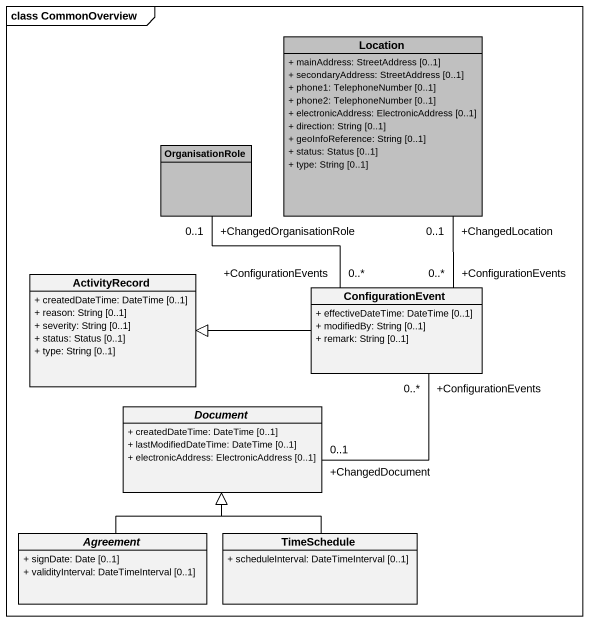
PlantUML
@startuml
mainframe class CommonOverview
hide circle
hide empty members
skinparam classAttributeIconSize 0
class Location #C0C0C0 {
  + mainAddress: StreetAddress [0..1]
  + secondaryAddress: StreetAddress [0..1]
  + phone1: TelephoneNumber [0..1]
  + phone2: TelephoneNumber [0..1]
  + electronicAddress: ElectronicAddress [0..1]
  + direction: String [0..1]
  + geoInfoReference: String [0..1]
  + status: Status [0..1]
  + type: String [0..1]
}
class OrganisationRole #C0C0C0
class ActivityRecord {
  + createdDateTime: DateTime [0..1]
  + reason: String [0..1]
  + severity: String [0..1]
  + status: Status [0..1]
  + type: String [0..1]
}
class ConfigurationEvent {
  + effectiveDateTime: DateTime [0..1]
  + modifiedBy: String [0..1]
  + remark: String [0..1]
}
abstract class Document {
  + createdDateTime: DateTime [0..1]
  + lastModifiedDateTime: DateTime [0..1]
  + electronicAddress: ElectronicAddress [0..1]
}
abstract class Agreement {
  + signDate: Date [0..1]
  + validityInterval: DateTimeInterval [0..1]
}
class TimeSchedule {
  + scheduleInterval: DateTimeInterval [0..1]
}
Location "+ChangedLocation\n0..1" -- "+ConfigurationEvents\n0..*" ConfigurationEvent
OrganisationRole "+ChangedOrganisationRole\n0..1" -- "+ConfigurationEvents\n0..*" ConfigurationEvent
ConfigurationEvent -left-|> ActivityRecord
Document "+ChangedDocument\n0..1" -up- "+ConfigurationEvents\n0..*" ConfigurationEvent
Agreement -up-|> Document
TimeSchedule -up-|> Document
@enduml
